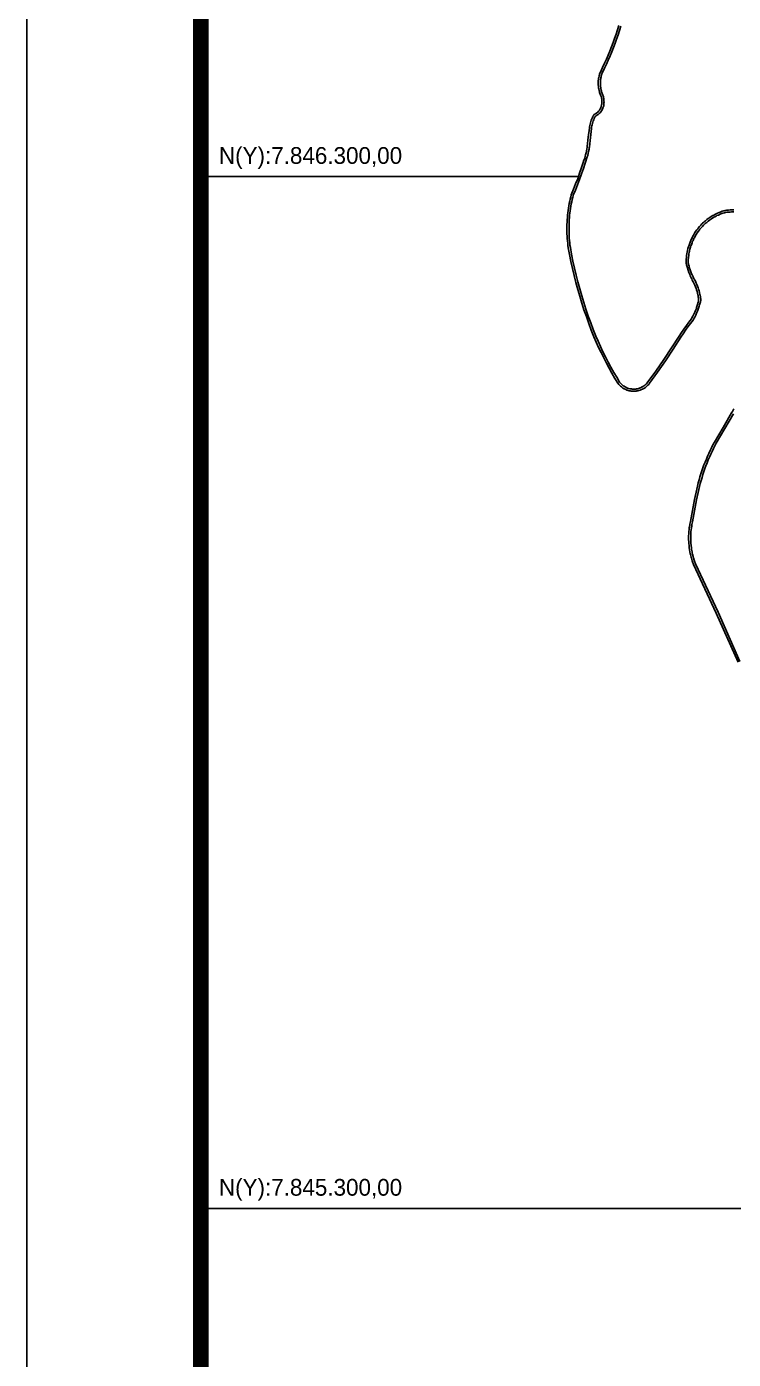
# Model space of a CAD drawing. Header units: metres. Extents: x 731436 to 734980, y 7842414 to 7847426.
# Drawn here: x 731436 to 732121, y 7845154 to 7846445 of the extents above; entities that cross this region are included whole.
import ezdxf
from ezdxf.enums import TextEntityAlignment as Align

# ---------------------------------------------------------------- set-up
doc = ezdxf.new("R2010")
doc.units = ezdxf.units.M
doc.header["$LTSCALE"] = 0.6
doc.linetypes.add('LIN0', pattern=[0])
for name, color, linetype in [('0114001293', 1, 'Continuous'), ('0114001293039', 5, 'Continuous'), ('MALHA', 8, 'Continuous'), ('MARGEM', 5, 'Continuous')]:
    doc.layers.add(name, color=color, linetype=linetype)

msp = doc.modelspace()

# ---------------------------------------------------------------- linework, layer by layer
at = {"layer": '0114001293'}
for points in [[(732121.7, 7846265.8), (732120.9, 7846265.8), (732119.5, 7846265.8), (732118.4, 7846265.7), (732116.9, 7846265.6), (732116.3, 7846265.5), (732115, 7846265.4), (732113.8, 7846265.2), (732112.7, 7846265), (732112.3, 7846264.8), (732111.1, 7846264.5), (732109.3, 7846263.8), (732108.5, 7846263.5), (732106.9, 7846262.8), (732105.5, 7846262.2), (732104.8, 7846261.8), (732103.3, 7846261), (732102.6, 7846260.6), (732101, 7846259.6), (732099.6, 7846258.8), (732098.8, 7846258.2), (732098.1, 7846257.7), (732096.8, 7846256.7), (732095.6, 7846255.7), (732094.9, 7846255.1), (732094.2, 7846254.5), (732092.9, 7846253.3), (732092.3, 7846252.8), (732091.3, 7846251.7), (732090.2, 7846250.5), (732088.9, 7846249), (732088.4, 7846248.3), (732087.6, 7846247.2), (732086.4, 7846245.6), (732085.4, 7846244), (732084.4, 7846242.3), (732083.6, 7846240.8), (732083.2, 7846240), (732082.3, 7846238.1), (732081.9, 7846237.3), (732081.3, 7846235.8), (732080.7, 7846234), (732080.3, 7846233), (732079.8, 7846231.5), (732079.3, 7846229.7), (732078.9, 7846227.8), (732078.6, 7846226.8), (732078.3, 7846225), (732078.1, 7846223.4), (732077.9, 7846221.6), (732077.7, 7846219.5), (732077.6, 7846217.9), (732077.6, 7846217), (732077.7, 7846216.2), (732077.8, 7846215.7), (732077.9, 7846215), (732078.4, 7846213.1), (732078.7, 7846212.1), (732079.4, 7846209.8), (732080.2, 7846207.7), (732080.9, 7846205.8), (732081.4, 7846204.7), (732082.3, 7846202.8), (732082.8, 7846201.8), (732083.4, 7846200.7), (732084.2, 7846199.2), (732084.9, 7846197.7), (732085.3, 7846196.9), (732086, 7846195.5), (732086.6, 7846194), (732087.2, 7846192.3), (732087.7, 7846190.8), (732088.2, 7846189.2), (732088.6, 7846187.6), (732089, 7846185.9), (732089.1, 7846185.1), (732089.4, 7846183.5), (732089.5, 7846182.7), (732089.7, 7846181.2), (732089.7, 7846180.3), (732089.7, 7846179.8), (732089.4, 7846178.7), (732089.2, 7846177.7), (732088.6, 7846175.6), (732088.3, 7846174.6), (732087.7, 7846172.6), (732087.3, 7846171.6), (732086.6, 7846169.6), (732085.8, 7846167.7), (732084.9, 7846165.7), (732083.9, 7846163.7), (732083.4, 7846162.8), (732082.4, 7846161), (732079.9, 7846157.7), (732077.4, 7846154.4), (732075.1, 7846151.2), (732072.8, 7846147.8), (732070.4, 7846144.3), (732063.1, 7846132.9), (732055.5, 7846121.6), (732047.8, 7846110.5), (732040.1, 7846099.8), (732039.3, 7846098.7), (732038.6, 7846097.9), (732037.8, 7846097.2), (732037.3, 7846096.7), (732036.8, 7846096.3), (732036.1, 7846095.7), (732035.2, 7846095.1), (732034.6, 7846094.7), (732034.1, 7846094.4), (732033.3, 7846094), (732032.3, 7846093.6), (732031.6, 7846093.3), (732031, 7846093.1), (732029.8, 7846092.7), (732028.9, 7846092.5), (732027.9, 7846092.3), (732027.2, 7846092.2), (732026.6, 7846092.1), (732025.7, 7846092), (732024.6, 7846092), (732023.9, 7846092), (732023.3, 7846092.1), (732022.4, 7846092.2), (732021.4, 7846092.3), (732020.4, 7846092.5), (732019.4, 7846092.8), (732018.7, 7846093), (732018.1, 7846093.2), (732017.3, 7846093.6), (732016.4, 7846094), (732015.4, 7846094.5), (732014.8, 7846094.8), (732014.3, 7846095.1), (732013.5, 7846095.7), (732012.8, 7846096.3), (732012, 7846097), (732011.4, 7846097.5), (732011, 7846097.9), (732010.4, 7846098.5), (732009.7, 7846099.4), (732009.5, 7846099.7), (732006.6, 7846104.5), (732003.7, 7846109.4), (732001, 7846114.3), (731998.3, 7846119.3), (731995.7, 7846124.3), (731993.2, 7846129.4), (731990.8, 7846134.5), (731988.5, 7846139.6), (731986.3, 7846144.7), (731983.7, 7846151.3), (731981.2, 7846157.7), (731978.9, 7846164.3), (731976.6, 7846170.8), (731974.5, 7846177.4), (731972.5, 7846184.1), (731970.6, 7846190.7), (731968.7, 7846197.4), (731967, 7846204.1), (731965.4, 7846210.9), (731964, 7846217.6), (731962.6, 7846224.4), (731961.4, 7846230.9), (731961, 7846233.4), (731960.8, 7846235.6), (731960.6, 7846237.9), (731960.4, 7846240.1), (731960.2, 7846242.4), (731960.1, 7846244.7), (731960.1, 7846246.9), (731960.1, 7846249.2), (731960.1, 7846251.4), (731960.1, 7846253.7), (731960.2, 7846256), (731960.4, 7846258.2), (731960.5, 7846260.5), (731960.7, 7846262.7), (731961, 7846265), (731961.3, 7846267.2), (731961.6, 7846269.4), (731962, 7846271.7), (731962.4, 7846273.9), (731962.8, 7846276.1), (731963.3, 7846278.3), (731963.8, 7846280.5), (731964.2, 7846282.1), (731964.3, 7846282.5), (731966.4, 7846287.7), (731968.5, 7846292.9), (731970.5, 7846298), (731972.4, 7846303.3), (731974.3, 7846308.7), (731975.9, 7846313.8), (731976.6, 7846315.8), (731977.3, 7846317.7), (731977.9, 7846319.8), (731978.2, 7846321), (731978.7, 7846323), (731979.1, 7846324.8), (731979.5, 7846327), (731979.7, 7846328.2), (731979.8, 7846329.3), (731980.8, 7846338.2), (731981.9, 7846346.9), (731982.1, 7846348.2), (731982.3, 7846349.5), (731982.6, 7846350.8), (731982.9, 7846352.1), (731983.3, 7846353.4), (731983.7, 7846354.7), (731984.2, 7846355.9), (731984.7, 7846357.2), (731985, 7846357.8), (731985.4, 7846358.7), (731985.7, 7846359.3), (731986.3, 7846359.9), (731986.6, 7846360.2), (731988.6, 7846361.5), (731989.2, 7846361.9), (731990, 7846362.6), (731990.8, 7846363.3), (731991.5, 7846364.2), (731991.6, 7846364.3), (731992, 7846364.9), (731992.3, 7846365.6), (731992.5, 7846365.9), (731992.9, 7846366.9), (731993.1, 7846367.4), (731993.3, 7846368.1), (731993.4, 7846368.4), (731993.7, 7846369.5), (731993.8, 7846370.2), (731994, 7846371.2), (731994, 7846371.6), (731994, 7846372.4), (731994, 7846373.2), (731994, 7846374), (731993.9, 7846374.8), (731993.8, 7846375.4), (731993.6, 7846376.5), (731993.5, 7846376.9), (731993.3, 7846377.6), (731993, 7846378.3), (731992.3, 7846380), (731991.8, 7846381.5), (731991.5, 7846382.6), (731991.3, 7846383.5), (731991, 7846385), (731990.8, 7846386), (731990.6, 7846387.5), (731990.5, 7846389.1), (731990.5, 7846390.2), (731990.5, 7846391.8), (731990.5, 7846392.9), (731990.7, 7846394.3), (731990.8, 7846395.2), (731990.9, 7846396), (731991.2, 7846397.3), (731991.4, 7846398.1), (731991.8, 7846399.4), (731992.1, 7846400.2), (731992.5, 7846401.2), (731994.7, 7846405.9), (731996.6, 7846409.9), (731998.4, 7846413.8), (732000.1, 7846417.8), (732001.7, 7846421.7), (732003.3, 7846425.8), (732004.8, 7846429.9), (732006.3, 7846434), (732007.7, 7846438.1), (732009, 7846442.2), (732010.3, 7846446.4)], [(732125.9, 7845829.3), (732104.6, 7845877), (732082.9, 7845924), (732081.9, 7845926.6), (732081.5, 7845927.8), (732080.8, 7845930.1), (732080.4, 7845931.3), (732079.8, 7845933.7), (732079.6, 7845934.9), (732079.3, 7845936.2), (732078.9, 7845938.6), (732078.7, 7845939.8), (732078.4, 7845942.3), (732078.2, 7845944.7), (732078.1, 7845946), (732078, 7845948.4), (732078, 7845949.7), (732078, 7845952.1), (732078.1, 7845953.4), (732078.3, 7845955.8), (732078.5, 7845958.3), (732078.7, 7845959.5), (732079.1, 7845962), (732079.3, 7845963.2), (732079.8, 7845965.8), (732081, 7845972.9), (732082.3, 7845980), (732083.7, 7845987.1), (732085.9, 7845997.2), (732086.6, 7846000.1), (732087.4, 7846003.1), (732088.2, 7846006.1), (732089, 7846009), (732089.9, 7846011.9), (732090.9, 7846014.8), (732091.9, 7846017.7), (732092.9, 7846020.6), (732094, 7846023.4), (732095.2, 7846026.2), (732096.4, 7846029), (732097.6, 7846031.8), (732098.9, 7846034.6), (732100.3, 7846037.3), (732101.6, 7846040.1), (732103, 7846042.6), (732111.5, 7846057), (732119.6, 7846071.2), (732120.4, 7846072.5), (732121.1, 7846073.7), (732121.8, 7846075)]]:
    msp.add_lwpolyline(points, dxfattribs=at)
at = {"layer": '0114001293039'}
for points in [[(732121.8, 7846267.8), (732120.9, 7846267.8), (732119.5, 7846267.8), (732118.3, 7846267.7), (732116.8, 7846267.6), (732116.1, 7846267.5), (732114.7, 7846267.4), (732113.4, 7846267.1), (732112.3, 7846266.9), (732111.7, 7846266.8), (732110.5, 7846266.4), (732108.6, 7846265.7), (732107.7, 7846265.3), (732106.1, 7846264.7), (732104.7, 7846264), (732103.9, 7846263.6), (732102.3, 7846262.8), (732101.5, 7846262.3), (732099.9, 7846261.3), (732098.5, 7846260.5), (732097.6, 7846259.8), (732096.9, 7846259.3), (732095.5, 7846258.3), (732094.3, 7846257.3), (732093.6, 7846256.7), (732092.8, 7846256), (732091.5, 7846254.8), (732090.9, 7846254.2), (732089.8, 7846253.1), (732088.7, 7846251.8), (732087.3, 7846250.2), (732086.8, 7846249.5), (732085.9, 7846248.4), (732084.8, 7846246.7), (732083.7, 7846245.1), (732082.7, 7846243.2), (732081.8, 7846241.7), (732081.4, 7846240.8), (732080.5, 7846239), (732080.1, 7846238.1), (732079.5, 7846236.6), (732078.8, 7846234.7), (732078.4, 7846233.6), (732077.9, 7846232), (732077.4, 7846230.2), (732076.9, 7846228.3), (732076.7, 7846227.2), (732076.3, 7846225.3), (732076.1, 7846223.7), (732075.9, 7846221.8), (732075.7, 7846219.6), (732075.6, 7846217.9), (732075.6, 7846216.9), (732075.7, 7846216), (732075.8, 7846215.3), (732075.9, 7846214.6), (732076.5, 7846212.6), (732076.8, 7846211.5), (732077.5, 7846209.2), (732078.3, 7846207), (732079.1, 7846205.1), (732079.6, 7846203.9), (732080.5, 7846202), (732081, 7846200.9), (732081.6, 7846199.8), (732082.4, 7846198.2), (732083.2, 7846196.8), (732083.5, 7846196.1), (732084.1, 7846194.7), (732084.7, 7846193.2), (732085.3, 7846191.7), (732085.8, 7846190.2), (732086.2, 7846188.7), (732086.6, 7846187.2), (732087, 7846185.5), (732087.2, 7846184.8), (732087.4, 7846183.2), (732087.5, 7846182.4), (732087.7, 7846181.1), (732087.7, 7846180.4), (732087.7, 7846180.1), (732087.5, 7846179.1), (732087.3, 7846178.2), (732086.7, 7846176.2), (732086.4, 7846175.2), (732085.8, 7846173.2), (732085.5, 7846172.2), (732084.8, 7846170.4), (732084, 7846168.5), (732083.1, 7846166.6), (732082.1, 7846164.7), (732081.6, 7846163.7), (732080.7, 7846162.1), (732078.3, 7846158.9), (732075.8, 7846155.6), (732073.5, 7846152.3), (732071.1, 7846148.9), (732068.7, 7846145.4), (732061.4, 7846134), (732053.9, 7846122.7), (732046.2, 7846111.6), (732038.5, 7846101), (732037.8, 7846100), (732037.1, 7846099.3), (732036.4, 7846098.6), (732036, 7846098.2), (732035.6, 7846097.9), (732034.9, 7846097.4), (732034.1, 7846096.8), (732033.6, 7846096.4), (732033.1, 7846096.2), (732032.4, 7846095.8), (732031.5, 7846095.4), (732030.9, 7846095.2), (732030.4, 7846094.9), (732029.3, 7846094.6), (732028.5, 7846094.4), (732027.6, 7846094.2), (732026.9, 7846094.1), (732026.4, 7846094.1), (732025.6, 7846094), (732024.6, 7846094), (732024, 7846094), (732023.4, 7846094.1), (732022.6, 7846094.2), (732021.7, 7846094.3), (732020.9, 7846094.5), (732019.9, 7846094.7), (732019.3, 7846094.9), (732018.8, 7846095.1), (732018.1, 7846095.4), (732017.3, 7846095.8), (732016.4, 7846096.2), (732015.8, 7846096.5), (732015.4, 7846096.8), (732014.7, 7846097.3), (732014, 7846097.8), (732013.3, 7846098.5), (732012.8, 7846098.9), (732012.5, 7846099.3), (732011.9, 7846099.9), (732011.3, 7846100.6), (732011.1, 7846100.8), (732008.3, 7846105.5), (732005.5, 7846110.3), (732002.7, 7846115.3), (732000.1, 7846120.2), (731997.5, 7846125.2), (731995, 7846130.2), (731992.6, 7846135.3), (731990.3, 7846140.5), (731988.1, 7846145.5), (731985.6, 7846152), (731983.1, 7846158.4), (731980.8, 7846164.9), (731978.5, 7846171.5), (731976.4, 7846178), (731974.4, 7846184.6), (731972.5, 7846191.2), (731970.7, 7846197.9), (731969, 7846204.6), (731967.4, 7846211.3), (731965.9, 7846218), (731964.5, 7846224.8), (731963.4, 7846231.2), (731963, 7846233.6), (731962.8, 7846235.8), (731962.6, 7846238.1), (731962.4, 7846240.3), (731962.2, 7846242.5), (731962.1, 7846244.7), (731962.1, 7846247), (731962.1, 7846249.2), (731962.1, 7846251.4), (731962.1, 7846253.6), (731962.2, 7846255.9), (731962.3, 7846258.1), (731962.5, 7846260.3), (731962.7, 7846262.5), (731963, 7846264.7), (731963.3, 7846266.9), (731963.6, 7846269.1), (731963.9, 7846271.3), (731964.3, 7846273.5), (731964.8, 7846275.7), (731965.2, 7846277.9), (731965.7, 7846280.1), (731966.1, 7846281.5), (731966.2, 7846281.9), (731968.3, 7846286.9), (731970.4, 7846292.2), (731972.4, 7846297.3), (731974.3, 7846302.7), (731976.2, 7846308), (731977.8, 7846313.1), (731978.5, 7846315.1), (731979.2, 7846317.1), (731979.8, 7846319.3), (731980.2, 7846320.5), (731980.7, 7846322.6), (731981.1, 7846324.5), (731981.5, 7846326.7), (731981.7, 7846327.9), (731981.8, 7846329), (731982.8, 7846337.9), (731983.9, 7846346.6), (731984, 7846347.8), (731984.3, 7846349.1), (731984.5, 7846350.3), (731984.9, 7846351.5), (731985.2, 7846352.8), (731985.6, 7846354), (731986, 7846355.1), (731986.6, 7846356.4), (731986.8, 7846357), (731987.2, 7846357.8), (731987.4, 7846358.1), (731987.7, 7846358.4), (731987.8, 7846358.5), (731989.7, 7846359.8), (731990.4, 7846360.3), (731991.4, 7846361.1), (731992.2, 7846361.9), (731993.1, 7846363), (731993.3, 7846363.2), (731993.7, 7846363.9), (731994.1, 7846364.6), (731994.3, 7846365), (731994.8, 7846366.1), (731995, 7846366.7), (731995.2, 7846367.4), (731995.4, 7846367.9), (731995.7, 7846369), (731995.8, 7846369.9), (731996, 7846371), (731996, 7846371.4), (731996.1, 7846372.4), (731996, 7846373.3), (731996, 7846374.2), (731995.9, 7846375.1), (731995.8, 7846375.8), (731995.5, 7846377), (731995.4, 7846377.4), (731995.2, 7846378.2), (731994.9, 7846379), (731994.2, 7846380.7), (731993.7, 7846382.1), (731993.5, 7846383.1), (731993.2, 7846383.9), (731992.9, 7846385.4), (731992.8, 7846386.3), (731992.6, 7846387.7), (731992.5, 7846389.2), (731992.5, 7846390.2), (731992.5, 7846391.7), (731992.5, 7846392.8), (731992.7, 7846394.1), (731992.8, 7846394.9), (731992.9, 7846395.6), (731993.1, 7846396.8), (731993.3, 7846397.6), (731993.7, 7846398.8), (731994, 7846399.5), (731994.3, 7846400.4), (731996.5, 7846405.1), (731998.4, 7846409), (732000.2, 7846413), (732002, 7846417), (732003.6, 7846421), (732005.2, 7846425.1), (732006.7, 7846429.2), (732008.2, 7846433.3), (732009.6, 7846437.5), (732010.9, 7846441.6), (732012.2, 7846445.8)], [(732127.8, 7845830.1), (732106.5, 7845877.9), (732084.7, 7845924.8), (732083.8, 7845927.2), (732083.4, 7845928.4), (732082.7, 7845930.7), (732082.4, 7845931.9), (732081.8, 7845934.2), (732081.5, 7845935.4), (732081.3, 7845936.5), (732080.9, 7845938.9), (732080.7, 7845940.1), (732080.4, 7845942.5), (732080.2, 7845944.9), (732080.1, 7845946.1), (732080, 7845948.5), (732080, 7845949.7), (732080, 7845952.1), (732080.1, 7845953.3), (732080.3, 7845955.7), (732080.5, 7845958.1), (732080.7, 7845959.3), (732081, 7845961.6), (732081.2, 7845962.8), (732081.8, 7845965.4), (732083, 7845972.6), (732084.3, 7845979.6), (732085.7, 7845986.7), (732087.9, 7845996.7), (732088.6, 7845999.7), (732089.3, 7846002.6), (732090.1, 7846005.5), (732091, 7846008.4), (732091.9, 7846011.3), (732092.8, 7846014.2), (732093.8, 7846017), (732094.8, 7846019.8), (732095.9, 7846022.7), (732097, 7846025.5), (732098.2, 7846028.2), (732099.5, 7846031), (732100.7, 7846033.7), (732102.1, 7846036.4), (732103.4, 7846039.1), (732104.7, 7846041.6), (732113.2, 7846055.9), (732121.4, 7846070.2)]]:
    msp.add_lwpolyline(points, dxfattribs=at)
at = {"layer": 'MALHA'}
for points in [[(731605.2, 7846300), (731971.2, 7846300)], [(731605.2, 7845300), (733919.1, 7845300)]]:
    msp.add_lwpolyline(points, dxfattribs=at)
at = {"layer": 'MARGEM', "color": 174, "linetype": 'LIN0'}
msp.add_line((731436.5, 7842414), (731436.5, 7847425.9), dxfattribs=at)
at = {"layer": 'MARGEM', "color": 174, "linetype": 'LIN0', "flags": 128}
msp.add_lwpolyline([(734980.2, 7842414), (734980.2, 7847425.9), (731436.5, 7847425.9), (731436.5, 7842414)], close=True, dxfattribs=at)
at = {"layer": 'MARGEM', "color": 174, "linetype": 'LIN0', "const_width": 15.3, "flags": 128}
msp.add_lwpolyline([(734811.5, 7842978.3), (734811.5, 7847257.1), (731605.2, 7847257.1), (731605.2, 7842978.3)], close=True, dxfattribs=at)

# ---------------------------------------------------------------- texts
at = {"layer": 'MALHA'}
for s, p in [('N(Y):7.846.300,00', (731622.8, 7846307.5)), ('N(Y):7.845.300,00', (731622.8, 7845307.5))]:
    msp.add_text(s, height=16.25, dxfattribs=at).set_placement(p, align=Align.BOTTOM_LEFT)

doc.saveas('drawing.dxf')
